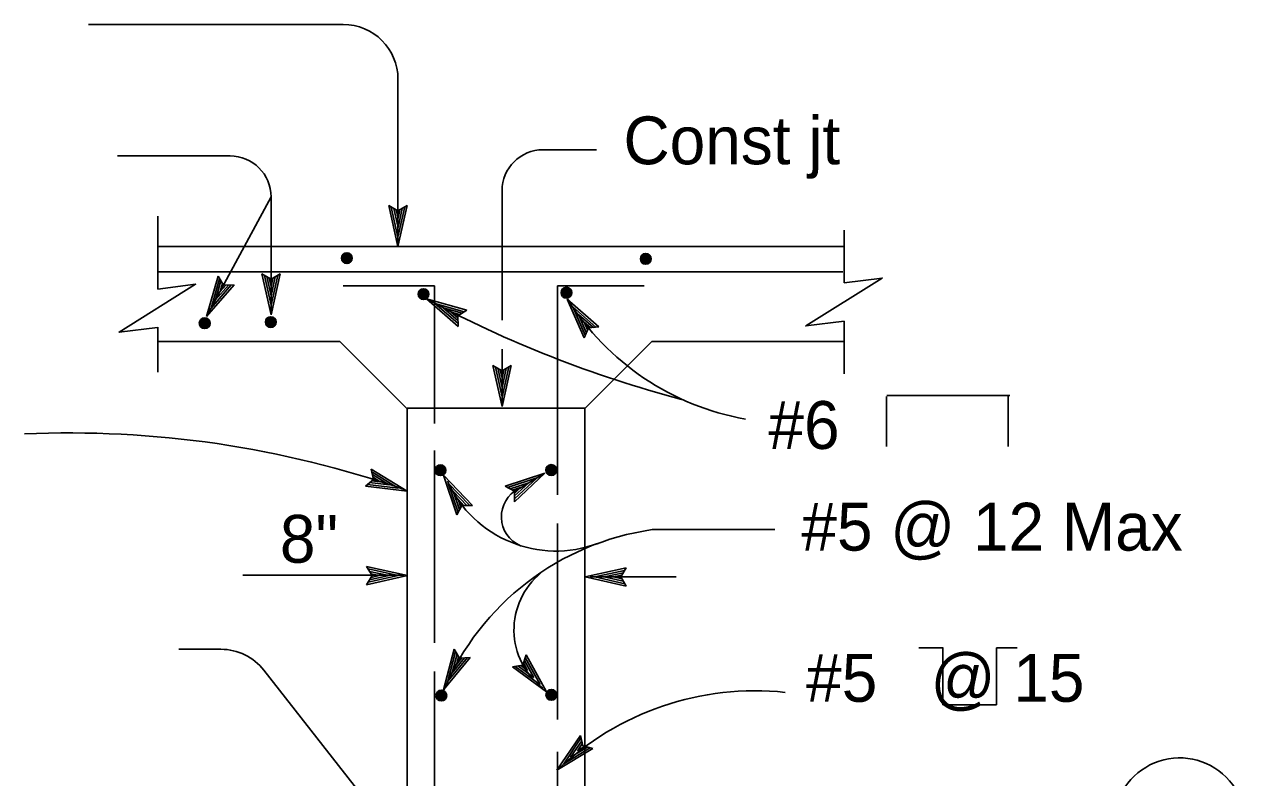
# Model space of a CAD drawing. Extents: x -894 to 866, y -476 to 714.
# Drawn here: x 86.4 to 265.2, y 411.1 to 521.3 of the extents above; entities that cross this region are included whole.
import ezdxf

# ---------------------------------------------------------------- set-up
doc = ezdxf.new("R2010")
doc.units = 0
for name, color, linetype in [('22 Misc Cnst Det', 7, 'Continuous'), ('56 Stage 3 Anno', 7, 'Continuous'), ('57 Undefined', 7, 'Continuous'), ('60 Nongeo Data', 7, 'Continuous')]:
    doc.layers.add(name, color=color, linetype=linetype)

msp = doc.modelspace()

# ---------------------------------------------------------------- linework, layer by layer
at = {"layer": '22 Misc Cnst Det'}
msp.add_arc((255.52, 404.31), 9.64, 269.9995, 180, dxfattribs=at)
at = {"layer": '56 Stage 3 Anno'}
for p, q in [((95.8, 521.27), (133.1, 521.27)), ((141.1, 513.27), (141.1, 488.78)), ((162.33, 502.94), (170.16, 502.94)), ((100.06, 502.04), (116.52, 502.04)), ((156.33, 496.94), (156.33, 478.02)), ((122.52, 496.04), (113.1, 478.54)), ((122.52, 496.04), (122.52, 478.8)), ((141.1, 488.78), (139.77, 494.78)), ((139.77, 494.78), (139.77, 494.78)), ((139.77, 494.78), (141.1, 493.98)), ((141.1, 490.17), (140.13, 494.54)), ((141.11, 491.54), (140.48, 494.36)), ((141.11, 492.92), (140.84, 494.13)), ((141.1, 493.98), (142.44, 494.78)), ((142.44, 494.78), (141.1, 488.78)), ((142.09, 494.56), (141.1, 490.16)), ((141.73, 494.33), (141.11, 491.54)), ((141.38, 494.15), (141.11, 492.92)), ((142.44, 494.78), (142.44, 494.78)), ((141.1, 488.78), (141.1, 488.78)), ((113.1, 478.54), (114.77, 484.45)), ((114.77, 484.45), (114.77, 484.45)), ((114.77, 484.45), (115.56, 483.12)), ((122.52, 478.8), (121.19, 484.8)), ((121.19, 484.8), (121.19, 484.8)), ((121.19, 484.8), (122.52, 484)), ((122.52, 480.19), (121.55, 484.56)), ((122.52, 481.56), (121.89, 484.38)), ((122.52, 484), (123.86, 484.8)), ((123.86, 484.8), (122.52, 478.8)), ((123.5, 484.58), (122.52, 480.18)), ((123.86, 484.8), (123.86, 484.8)), ((117.12, 483.19), (113.1, 478.54)), ((113.75, 479.76), (114.98, 484.07)), ((116.71, 483.16), (113.75, 479.75)), ((114.41, 480.97), (115.2, 483.75)), ((116.28, 483.13), (114.41, 480.97)), ((115.07, 482.19), (115.4, 483.38)), ((115.89, 483.14), (115.07, 482.19)), ((115.56, 483.12), (117.12, 483.19)), ((117.12, 483.19), (117.12, 483.19)), ((122.52, 482.94), (122.25, 484.15)), ((123.14, 484.35), (122.52, 481.56)), ((122.8, 484.17), (122.52, 482.94)), ((149.92, 477.09), (145.26, 481.11)), ((145.26, 481.11), (145.26, 481.11)), ((145.26, 481.11), (151.18, 479.45)), ((168.36, 475.44), (165.89, 481.07)), ((165.89, 481.07), (165.89, 481.07)), ((165.89, 481.07), (170.51, 477.02)), ((149.9, 477.51), (146.48, 480.45)), ((146.49, 480.45), (150.8, 479.24)), ((149.86, 477.94), (147.7, 479.8)), ((147.7, 479.8), (150.48, 479.02)), ((149.87, 478.33), (148.91, 479.15)), ((148.91, 479.15), (150.11, 478.81)), ((151.18, 479.45), (149.85, 478.65)), ((151.18, 479.45), (151.18, 479.45)), ((168.52, 475.82), (166.71, 479.95)), ((166.72, 479.95), (170.08, 476.99)), ((113.1, 478.54), (113.1, 478.54)), ((122.52, 478.8), (122.52, 478.8)), ((149.85, 478.65), (149.92, 477.09)), ((168.67, 476.22), (167.52, 478.84)), ((167.52, 478.84), (169.7, 476.93)), ((168.85, 476.57), (168.34, 477.72)), ((168.34, 477.72), (169.27, 476.91)), ((149.92, 477.09), (149.92, 477.09)), ((168.97, 476.87), (168.36, 475.44)), ((168.36, 475.44), (168.36, 475.44)), ((170.51, 477.02), (168.97, 476.87)), ((170.51, 477.02), (170.51, 477.02)), ((156.33, 473.76), (156.33, 465.37)), ((156.33, 465.37), (155, 471.37)), ((155, 471.37), (155, 471.37)), ((155, 471.37), (156.33, 470.57)), ((156.33, 466.76), (155.36, 471.13)), ((156.33, 468.13), (155.71, 470.96)), ((156.34, 469.51), (156.07, 470.72)), ((156.33, 470.57), (157.67, 471.37)), ((157.67, 471.37), (156.33, 465.37)), ((157.32, 471.15), (156.33, 466.75)), ((156.96, 470.92), (156.33, 468.13)), ((156.61, 470.74), (156.34, 469.51)), ((157.67, 471.37), (157.67, 471.37)), ((156.33, 465.37), (156.33, 465.37)), ((137.52, 454.69), (137.2, 456.22)), ((137.2, 456.22), (137.2, 456.22)), ((137.2, 456.22), (142.43, 452.98)), ((137.29, 455.82), (141.13, 453.44)), ((136.33, 453.7), (137.52, 454.69)), ((139.82, 453.89), (136.95, 454.23)), ((138.52, 454.35), (137.29, 454.49)), ((137.39, 455.4), (139.82, 453.89)), ((137.45, 455.01), (138.52, 454.35)), ((149.71, 449.51), (147.75, 455.34)), ((147.75, 455.34), (147.75, 455.34)), ((147.75, 455.34), (152, 450.9)), ((149.91, 449.88), (148.46, 454.16)), ((148.47, 454.15), (151.57, 450.91)), ((156.77, 453.71), (162.62, 455.61)), ((157.14, 453.51), (161.43, 454.91)), ((157.53, 453.32), (160.24, 454.21)), ((160.24, 454.21), (158.13, 452.23)), ((162.62, 455.61), (158.14, 451.41)), ((161.42, 454.9), (158.15, 451.84)), ((158.87, 453.39), (162.62, 455.61)), ((162.62, 455.61), (162.62, 455.61)), ((142.43, 452.98), (136.33, 453.7)), ((136.33, 453.7), (136.33, 453.7)), ((141.11, 453.44), (136.66, 453.96)), ((142.43, 452.98), (142.43, 452.98)), ((150.09, 450.27), (149.18, 452.98)), ((149.18, 452.98), (151.18, 450.89)), ((158.15, 452.96), (156.77, 453.71)), ((156.77, 453.71), (156.77, 453.71)), ((157.85, 453.11), (159.05, 453.5)), ((158.14, 451.41), (158.15, 452.96)), ((159.05, 453.5), (158.15, 452.66)), ((150.44, 450.89), (149.71, 449.51)), ((150.3, 450.6), (149.89, 451.79)), ((149.89, 451.79), (150.75, 450.9)), ((152, 450.9), (150.44, 450.89)), ((152, 450.9), (152, 450.9)), ((158.14, 451.41), (158.14, 451.41)), ((149.71, 449.51), (149.71, 449.51)), ((178.32, 447.36), (196.27, 447.36)), ((137.31, 440.62), (136.51, 441.96)), ((136.51, 441.96), (136.51, 441.96)), ((136.51, 441.96), (142.51, 440.62)), ((136.73, 441.6), (141.13, 440.62)), ((168.52, 440.42), (174.52, 441.75)), ((174.52, 441.75), (173.72, 440.42)), ((174.52, 441.75), (174.52, 441.75)), ((118.39, 440.71), (141.98, 440.71)), ((142.51, 440.62), (136.51, 439.29)), ((136.51, 439.29), (137.31, 440.62)), ((141.12, 440.62), (136.75, 439.65)), ((139.75, 440.62), (136.92, 440)), ((136.96, 441.24), (139.75, 440.62)), ((137.14, 440.9), (138.37, 440.62)), ((138.37, 440.62), (137.16, 440.35)), ((142.51, 440.62), (142.51, 440.62)), ((174.52, 439.08), (168.52, 440.42)), ((168.52, 440.42), (168.52, 440.42)), ((169.22, 440.42), (181.82, 440.42)), ((174.3, 439.44), (169.9, 440.42)), ((169.91, 440.42), (174.28, 441.39)), ((171.28, 440.42), (174.11, 441.04)), ((174.07, 439.8), (171.28, 440.42)), ((172.66, 440.42), (173.87, 440.69)), ((173.89, 440.14), (172.66, 440.42)), ((173.72, 440.42), (174.52, 439.08)), ((136.51, 439.29), (136.51, 439.29)), ((174.52, 439.08), (174.52, 439.08)), ((109.04, 429.84), (115.19, 429.84)), ((147.76, 423.93), (149.31, 429.88)), ((148.39, 425.17), (149.52, 429.5)), ((149.02, 426.39), (149.75, 429.19)), ((149.31, 429.88), (149.31, 429.88)), ((149.31, 429.88), (150.13, 428.56)), ((159.38, 427.54), (159.85, 429.02)), ((159.85, 429.02), (159.85, 429.02)), ((159.85, 429.02), (162.82, 423.63)), ((151.69, 428.66), (147.76, 423.93)), ((151.27, 428.63), (148.39, 425.16)), ((150.84, 428.59), (149.02, 426.39)), ((149.65, 427.62), (149.96, 428.81)), ((150.46, 428.59), (149.65, 427.62)), ((150.13, 428.56), (151.69, 428.66)), ((151.69, 428.66), (151.69, 428.66)), ((157.85, 427.26), (159.38, 427.54)), ((162.82, 423.63), (157.85, 427.26)), ((157.85, 427.26), (157.85, 427.26)), ((161.89, 424.68), (158.28, 427.32)), ((160.99, 425.71), (158.65, 427.41)), ((160.08, 426.75), (159.08, 427.47)), ((159.47, 427.85), (160.08, 426.75)), ((159.61, 428.21), (160.99, 425.71)), ((159.73, 428.62), (161.9, 424.67)), ((121.49, 426.77), (140.31, 402.75)), ((147.76, 423.93), (147.76, 423.93)), ((162.82, 423.63), (162.82, 423.63)), ((164.37, 412.14), (167.8, 417.24)), ((165.38, 413.1), (167.88, 416.82)), ((167.8, 417.24), (167.8, 417.24)), ((167.8, 417.24), (168.14, 415.73)), ((169.64, 415.31), (164.37, 412.14)), ((169.24, 415.42), (165.37, 413.09)), ((166.37, 414.04), (167.99, 416.45)), ((168.82, 415.52), (166.37, 414.04)), ((167.37, 415), (168.06, 416.03)), ((168.45, 415.65), (167.37, 415)), ((168.14, 415.73), (169.64, 415.31)), ((169.64, 415.31), (169.64, 415.31)), ((164.37, 412.14), (164.37, 412.14))]:
    msp.add_line(p, q, dxfattribs=at)
for centre, radius, start, end in [((133.1, 513.27), 8, 0, 90), ((162.33, 496.94), 6, 90, 180), ((116.52, 496.04), 6, 0, 90), ((227.08, 634.15), 173.54, 241.8723, 255.153), ((198.8, 501.77), 38.86, 212.2794, 259.8457), ((93.05, 312.59), 148.91, 70.7987, 92.547), ((164.23, 461.66), 17.44, 204.4367, 290.6598), ((160.85, 449.23), 4.61, 117.1891, 246.6288), ((183.91, 408.51), 39.24, 98.1871, 156.9364), ((168.8, 432.69), 10.72, 129.4499, 232.6135), ((115.19, 421.84), 8, 38.0822, 90), ((193.41, 381.71), 42.06, 84.0332, 133.6577)]:
    msp.add_arc(centre, radius, start, end, dxfattribs=at)
at = {"layer": '57 Undefined'}
for p, q in [((212.59, 459.53), (212.59, 466.85)), ((212.64, 466.99), (230.64, 466.99)), ((230.43, 459.53), (230.43, 466.85)), ((217.32, 430.05), (220.92, 430.05)), ((220.85, 421.72), (220.85, 430.05)), ((228.73, 421.72), (228.73, 430.05)), ((228.73, 430.05), (231.72, 430.05)), ((220.85, 421.72), (228.73, 421.72))]:
    msp.add_line(p, q, dxfattribs=at)
at = {"layer": '60 Nongeo Data'}
for p, q in [((105.96, 482.56), (105.96, 493.23)), ((206.39, 483.45), (206.39, 491.15)), ((105.93, 488.78), (206.43, 488.78)), ((105.96, 485.06), (206.2, 485.06)), ((146.44, 483.04), (133.08, 483.04)), ((146.44, 462.86), (146.44, 483.04)), ((177.12, 483.04), (164.44, 483.04)), ((164.44, 459.21), (164.44, 483.04)), ((164.44, 452.42), (164.44, 480.27)), ((206.39, 470.15), (206.39, 477.85)), ((105.96, 470.4), (105.96, 476.96)), ((105.96, 474.89), (132.61, 474.89)), ((142.55, 464.95), (132.61, 474.89)), ((142.55, 464.95), (132.61, 474.89)), ((178.24, 474.89), (168.44, 465.09)), ((178.24, 474.89), (168.44, 465.09)), ((178.24, 474.89), (206.29, 474.89)), ((142.44, 465.1), (168.44, 465.1)), ((142.44, 413.54), (142.44, 465.1)), ((142.44, 465.1), (168.36, 465.1)), ((142.44, 413.54), (142.44, 465.1)), ((168.44, 413.5), (168.44, 465.1)), ((168.44, 413.5), (168.44, 465.09)), ((146.44, 430.77), (146.44, 458.95)), ((164.44, 419.55), (164.44, 448.25)), ((146.44, 413.5), (146.44, 426.59)), ((164.44, 413.58), (164.44, 414.85)), ((142.44, 395.02), (142.44, 413.49)), ((146.44, 384.55), (146.44, 413.49)), ((164.44, 384.55), (164.44, 413.89)), ((168.44, 394.98), (168.44, 414.03))]:
    msp.add_line(p, q, dxfattribs=at)
for points in [[(105.96, 482.56), (111.49, 483.25), (100.29, 476.25), (105.89, 476.95)], [(206.39, 483.45), (211.99, 484.15), (200.79, 477.15), (206.39, 477.85)]]:
    msp.add_lwpolyline(points, dxfattribs=at)
for centre, radius in [((133.62, 487.08), 0.791), ((133.62, 487.08), 0.791), ((133.62, 487.08), 0.791), ((133.62, 487.08), 0.791), ((133.61, 487.09), 0.66), ((133.61, 487.09), 0.66), ((133.61, 487.09), 0.66), ((133.61, 487.09), 0.66), ((133.62, 487.09), 0.525), ((133.62, 487.09), 0.525), ((133.62, 487.09), 0.525), ((133.62, 487.09), 0.525), ((133.63, 487.1), 0.404), ((133.63, 487.1), 0.404), ((133.63, 487.1), 0.404), ((133.63, 487.1), 0.404), ((133.64, 487.1), 0.262), ((133.64, 487.1), 0.262), ((133.64, 487.1), 0.262), ((133.64, 487.1), 0.262), ((133.65, 487.08), 0.117), ((133.65, 487.08), 0.117), ((133.65, 487.08), 0.117), ((133.65, 487.08), 0.117), ((177.37, 486.97), 0.791), ((177.37, 486.97), 0.791), ((177.37, 486.97), 0.791), ((177.37, 486.97), 0.791), ((177.37, 486.97), 0.791), ((177.37, 486.97), 0.791), ((177.37, 486.97), 0.791), ((177.37, 486.97), 0.791), ((177.36, 486.99), 0.66), ((177.36, 486.99), 0.66), ((177.36, 486.99), 0.66), ((177.36, 486.99), 0.66), ((177.36, 486.99), 0.66), ((177.36, 486.99), 0.66), ((177.36, 486.99), 0.66), ((177.36, 486.99), 0.66), ((177.37, 486.99), 0.525), ((177.37, 486.99), 0.525), ((177.37, 486.99), 0.525), ((177.37, 486.99), 0.525), ((177.37, 486.99), 0.525), ((177.37, 486.99), 0.525), ((177.37, 486.99), 0.525), ((177.37, 486.99), 0.525), ((177.38, 487), 0.404), ((177.38, 487), 0.404), ((177.38, 487), 0.404), ((177.38, 487), 0.404), ((177.38, 487), 0.404), ((177.38, 487), 0.404), ((177.38, 487), 0.404), ((177.38, 487), 0.404), ((177.39, 487), 0.262), ((177.39, 487), 0.262), ((177.39, 487), 0.262), ((177.39, 487), 0.262), ((177.39, 487), 0.262), ((177.39, 487), 0.262), ((177.39, 487), 0.262), ((177.39, 487), 0.262), ((177.4, 486.98), 0.117), ((177.4, 486.98), 0.117), ((177.4, 486.98), 0.117), ((177.4, 486.98), 0.117), ((177.4, 486.98), 0.117), ((177.4, 486.98), 0.117), ((177.4, 486.98), 0.117), ((177.4, 486.98), 0.117), ((144.84, 481.81), 0.791), ((144.84, 481.81), 0.791), ((144.84, 481.81), 0.791), ((144.84, 481.81), 0.791), ((165.76, 482.02), 0.791), ((165.76, 482.02), 0.791), ((165.76, 482.02), 0.791), ((165.76, 482.02), 0.791), ((165.75, 482.04), 0.66), ((165.75, 482.04), 0.66), ((165.75, 482.04), 0.66), ((165.75, 482.04), 0.66), ((144.83, 481.83), 0.66), ((144.83, 481.83), 0.66), ((144.83, 481.83), 0.66), ((144.83, 481.83), 0.66), ((144.83, 481.83), 0.525), ((144.83, 481.83), 0.525), ((144.83, 481.83), 0.525), ((144.83, 481.83), 0.525), ((144.84, 481.83), 0.404), ((144.84, 481.83), 0.404), ((144.84, 481.83), 0.404), ((144.84, 481.83), 0.404), ((144.86, 481.84), 0.262), ((144.86, 481.84), 0.262), ((144.86, 481.84), 0.262), ((144.86, 481.84), 0.262), ((144.87, 481.82), 0.117), ((144.87, 481.82), 0.117), ((144.87, 481.82), 0.117), ((144.87, 481.82), 0.117), ((165.76, 482.04), 0.525), ((165.76, 482.04), 0.525), ((165.76, 482.04), 0.525), ((165.76, 482.04), 0.525), ((165.77, 482.05), 0.404), ((165.77, 482.05), 0.404), ((165.77, 482.05), 0.404), ((165.77, 482.05), 0.404), ((165.79, 482.05), 0.262), ((165.79, 482.05), 0.262), ((165.79, 482.05), 0.262), ((165.79, 482.05), 0.262), ((165.8, 482.03), 0.117), ((165.8, 482.03), 0.117), ((165.8, 482.03), 0.117), ((165.8, 482.03), 0.117), ((112.82, 477.55), 0.791), ((112.82, 477.55), 0.791), ((112.82, 477.55), 0.791), ((112.82, 477.55), 0.791), ((112.82, 477.55), 0.791), ((112.82, 477.55), 0.791), ((112.82, 477.55), 0.791), ((112.82, 477.55), 0.791), ((112.81, 477.57), 0.66), ((112.81, 477.57), 0.66), ((112.81, 477.57), 0.66), ((112.81, 477.57), 0.66), ((112.81, 477.57), 0.66), ((112.81, 477.57), 0.66), ((112.81, 477.57), 0.66), ((112.81, 477.57), 0.66), ((112.81, 477.57), 0.525), ((112.81, 477.57), 0.525), ((112.81, 477.57), 0.525), ((112.81, 477.57), 0.525), ((112.81, 477.57), 0.525), ((112.81, 477.57), 0.525), ((112.81, 477.57), 0.525), ((112.81, 477.57), 0.525), ((112.82, 477.57), 0.404), ((112.82, 477.57), 0.404), ((112.82, 477.57), 0.404), ((112.82, 477.57), 0.404), ((112.82, 477.57), 0.404), ((112.82, 477.57), 0.404), ((112.82, 477.57), 0.404), ((112.82, 477.57), 0.404), ((112.84, 477.58), 0.262), ((112.84, 477.58), 0.262), ((112.84, 477.58), 0.262), ((112.84, 477.58), 0.262), ((112.84, 477.58), 0.262), ((112.84, 477.58), 0.262), ((112.84, 477.58), 0.262), ((112.84, 477.58), 0.262), ((112.85, 477.56), 0.117), ((112.85, 477.56), 0.117), ((112.85, 477.56), 0.117), ((112.85, 477.56), 0.117), ((112.85, 477.56), 0.117), ((112.85, 477.56), 0.117), ((112.85, 477.56), 0.117), ((112.85, 477.56), 0.117), ((122.49, 477.72), 0.791), ((122.49, 477.72), 0.791), ((122.49, 477.72), 0.791), ((122.49, 477.72), 0.791), ((122.48, 477.73), 0.66), ((122.48, 477.73), 0.66), ((122.48, 477.73), 0.66), ((122.48, 477.73), 0.66), ((122.48, 477.73), 0.525), ((122.48, 477.73), 0.525), ((122.48, 477.73), 0.525), ((122.48, 477.73), 0.525), ((122.49, 477.74), 0.404), ((122.49, 477.74), 0.404), ((122.49, 477.74), 0.404), ((122.49, 477.74), 0.404), ((122.51, 477.75), 0.262), ((122.51, 477.75), 0.262), ((122.51, 477.75), 0.262), ((122.51, 477.75), 0.262), ((122.52, 477.73), 0.117), ((122.52, 477.73), 0.117), ((122.52, 477.73), 0.117), ((122.52, 477.73), 0.117), ((147.32, 456.04), 0.791), ((147.32, 456.04), 0.791), ((147.32, 456.04), 0.791), ((147.32, 456.04), 0.791), ((147.31, 456.05), 0.66), ((147.31, 456.05), 0.66), ((147.31, 456.05), 0.66), ((147.31, 456.05), 0.66), ((147.31, 456.05), 0.525), ((147.31, 456.05), 0.525), ((147.31, 456.05), 0.525), ((147.31, 456.05), 0.525), ((147.33, 456.06), 0.404), ((147.33, 456.06), 0.404), ((147.33, 456.06), 0.404), ((147.33, 456.06), 0.404), ((147.34, 456.06), 0.262), ((147.34, 456.06), 0.262), ((147.34, 456.06), 0.262), ((147.34, 456.06), 0.262), ((147.35, 456.05), 0.117), ((147.35, 456.05), 0.117), ((147.35, 456.05), 0.117), ((147.35, 456.05), 0.117), ((163.54, 456.07), 0.791), ((163.54, 456.07), 0.791), ((163.54, 456.07), 0.791), ((163.54, 456.07), 0.791), ((163.54, 456.07), 0.791), ((163.54, 456.07), 0.791), ((163.54, 456.07), 0.791), ((163.54, 456.07), 0.791), ((163.53, 456.08), 0.66), ((163.53, 456.08), 0.66), ((163.53, 456.08), 0.66), ((163.53, 456.08), 0.66), ((163.53, 456.08), 0.66), ((163.53, 456.08), 0.66), ((163.53, 456.08), 0.66), ((163.53, 456.08), 0.66), ((163.53, 456.08), 0.525), ((163.53, 456.08), 0.525), ((163.53, 456.08), 0.525), ((163.53, 456.08), 0.525), ((163.53, 456.08), 0.525), ((163.53, 456.08), 0.525), ((163.53, 456.08), 0.525), ((163.53, 456.08), 0.525), ((163.54, 456.09), 0.404), ((163.54, 456.09), 0.404), ((163.54, 456.09), 0.404), ((163.54, 456.09), 0.404), ((163.54, 456.09), 0.404), ((163.54, 456.09), 0.404), ((163.54, 456.09), 0.404), ((163.54, 456.09), 0.404), ((163.56, 456.09), 0.262), ((163.56, 456.09), 0.262), ((163.56, 456.09), 0.262), ((163.56, 456.09), 0.262), ((163.56, 456.09), 0.262), ((163.56, 456.09), 0.262), ((163.56, 456.09), 0.262), ((163.56, 456.09), 0.262), ((163.57, 456.08), 0.117), ((163.57, 456.08), 0.117), ((163.57, 456.08), 0.117), ((163.57, 456.08), 0.117), ((163.57, 456.08), 0.117), ((163.57, 456.08), 0.117), ((163.57, 456.08), 0.117), ((163.57, 456.08), 0.117), ((147.45, 423.07), 0.791), ((147.45, 423.07), 0.791), ((147.45, 423.07), 0.791), ((147.45, 423.07), 0.791), ((147.44, 423.09), 0.66), ((147.44, 423.09), 0.66), ((147.44, 423.09), 0.66), ((147.44, 423.09), 0.66), ((147.45, 423.09), 0.525), ((147.45, 423.09), 0.525), ((147.45, 423.09), 0.525), ((147.45, 423.09), 0.525), ((163.55, 423.17), 0.791), ((163.55, 423.17), 0.791), ((163.54, 423.19), 0.66), ((163.54, 423.19), 0.66), ((163.55, 423.19), 0.525), ((163.55, 423.19), 0.525), ((163.56, 423.19), 0.404), ((163.56, 423.19), 0.404), ((147.46, 423.09), 0.404), ((147.46, 423.09), 0.404), ((147.46, 423.09), 0.404), ((147.46, 423.09), 0.404), ((147.43, 423.2), 0.262), ((147.43, 423.2), 0.262), ((147.48, 423.1), 0.262), ((147.48, 423.1), 0.262), ((147.48, 423.1), 0.262), ((147.48, 423.1), 0.262), ((147.44, 423.18), 0.117), ((147.44, 423.18), 0.117), ((147.49, 423.08), 0.117), ((147.49, 423.08), 0.117), ((147.49, 423.08), 0.117), ((147.49, 423.08), 0.117), ((163.57, 423.2), 0.262), ((163.57, 423.2), 0.262), ((163.59, 423.18), 0.117), ((163.59, 423.18), 0.117)]:
    msp.add_circle(centre, radius, dxfattribs=at)

# ---------------------------------------------------------------- texts
at = {"layer": '57 Undefined'}
for s, p in [('Const jt', (174.11, 500.81)), ('#6', (195.33, 459.16)), ('#5 @ 12 Max', (200.15, 444.28)), ('8"', (123.82, 442.51)), ('#5   @ 15', (200.85, 422.16))]:
    msp.add_text(s, height=7, dxfattribs=at).set_placement(p)

doc.saveas('drawing.dxf')
